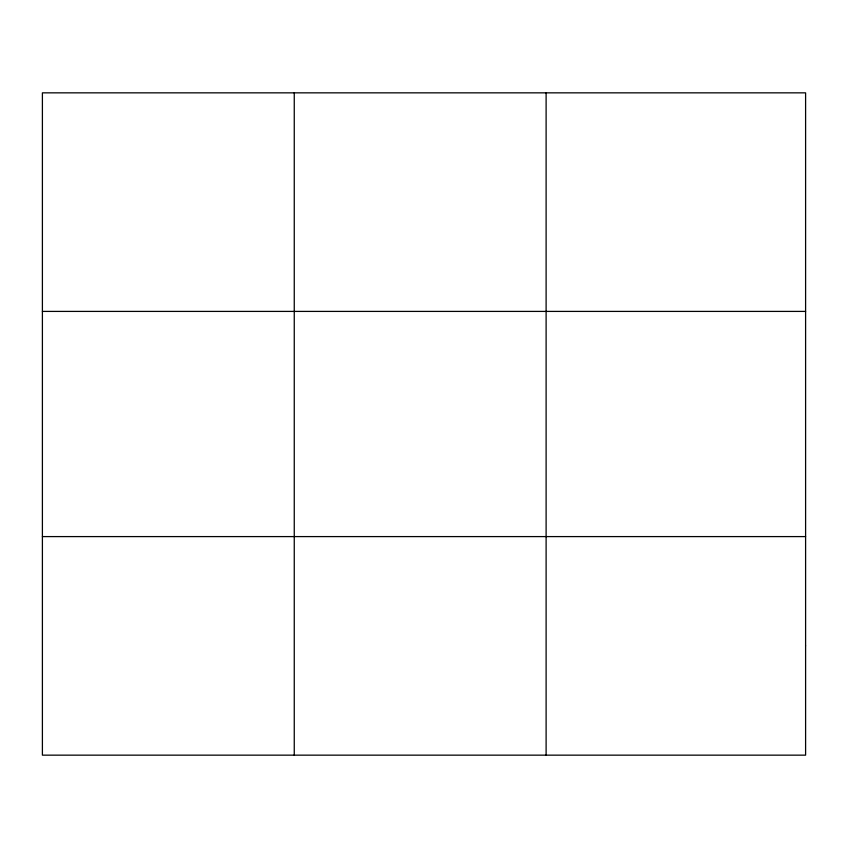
<?xml version="1.0" encoding="UTF-8"?>
<svg xmlns="http://www.w3.org/2000/svg" width="848" height="848" viewBox="0 0 848 848"><rect width="100%" height="100%" fill="white"/><g stroke="black" fill="none" stroke-linecap="round" stroke-linejoin="round"><path stroke-width="1.27" d="M294.256 92.845L294.256 755.155M546.112 92.845L546.112 755.155M42.4 311.407L805.6 311.407M42.4 536.593L805.6 536.593M805.6 645.869L805.6 755.155L42.4 755.155L42.4 92.845L805.6 92.845L805.6 645.869"/></g></svg>
